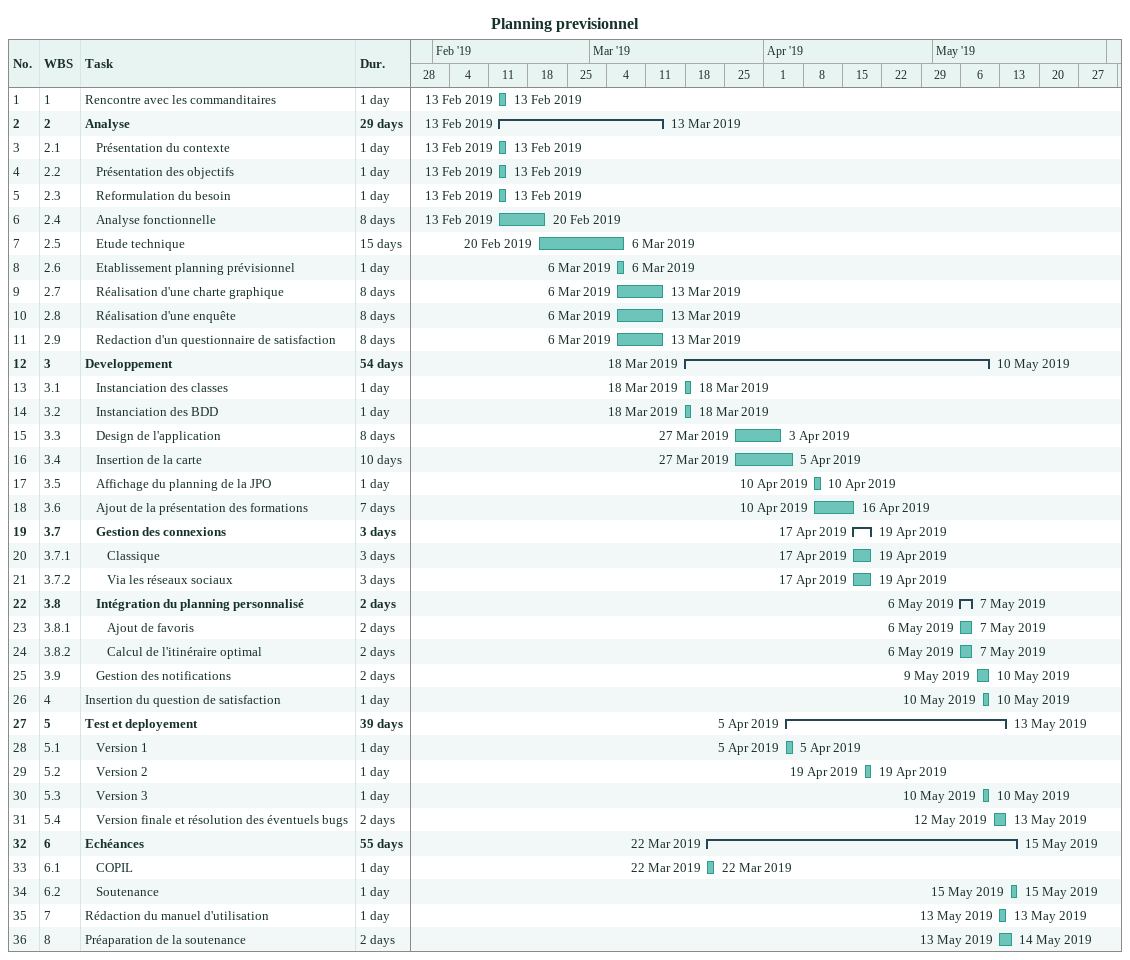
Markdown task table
Planning previsionnel

| ID | WBS | Task | Duration | Start | Finish |
|---|---|---|---|---|---|
| 1 | 1 | Rencontre avec les commanditaires | 1d | 2019-02-13 | 2019-02-13 |
| 2 | 2 | **Analyse** | 29d | 2019-02-13 | 2019-03-13 |
| 3 | 2.1 | Présentation du contexte | 1d | 2019-02-13 | 2019-02-13 |
| 4 | 2.2 | Présentation des objectifs | 1d | 2019-02-13 | 2019-02-13 |
| 5 | 2.3 | Reformulation du besoin | 1d | 2019-02-13 | 2019-02-13 |
| 6 | 2.4 | Analyse fonctionnelle | 8d | 2019-02-13 | 2019-02-20 |
| 7 | 2.5 | Etude technique | 15d | 2019-02-20 | 2019-03-06 |
| 8 | 2.6 | Etablissement planning prévisionnel | 1d | 2019-03-06 | 2019-03-06 |
| 9 | 2.7 | Réalisation d'une charte graphique | 8d | 2019-03-06 | 2019-03-13 |
| 10 | 2.8 | Réalisation d'une enquête | 8d | 2019-03-06 | 2019-03-13 |
| 11 | 2.9 | Redaction d'un questionnaire de satisfaction | 8d | 2019-03-06 | 2019-03-13 |
| 12 | 3 | **Developpement** | 54d | 2019-03-18 | 2019-05-10 |
| 13 | 3.1 | Instanciation des classes | 1d | 2019-03-18 | 2019-03-18 |
| 14 | 3.2 | Instanciation des BDD | 1d | 2019-03-18 | 2019-03-18 |
| 15 | 3.3 | Design de l'application | 8d | 2019-03-27 | 2019-04-03 |
| 16 | 3.4 | Insertion de la carte | 10d | 2019-03-27 | 2019-04-05 |
| 17 | 3.5 | Affichage du planning de la JPO | 1d | 2019-04-10 | 2019-04-10 |
| 18 | 3.6 | Ajout de la présentation des formations | 7d | 2019-04-10 | 2019-04-16 |
| 19 | 3.7 | **Gestion des connexions** | 3d | 2019-04-17 | 2019-04-19 |
| 20 | 3.7.1 | Classique | 3d | 2019-04-17 | 2019-04-19 |
| 21 | 3.7.2 | Via les réseaux sociaux | 3d | 2019-04-17 | 2019-04-19 |
| 22 | 3.8 | **Intégration du planning personnalisé** | 2d | 2019-05-06 | 2019-05-07 |
| 23 | 3.8.1 | Ajout de favoris | 2d | 2019-05-06 | 2019-05-07 |
| 24 | 3.8.2 | Calcul de l'itinéraire optimal | 2d | 2019-05-06 | 2019-05-07 |
| 25 | 3.9 | Gestion des notifications | 2d | 2019-05-09 | 2019-05-10 |
| 26 | 4 | Insertion du question de satisfaction | 1d | 2019-05-10 | 2019-05-10 |
| 27 | 5 | **Test et deployement** | 39d | 2019-04-05 | 2019-05-13 |
| 28 | 5.1 | Version 1 | 1d | 2019-04-05 | 2019-04-05 |
| 29 | 5.2 | Version 2 | 1d | 2019-04-19 | 2019-04-19 |
| 30 | 5.3 | Version 3 | 1d | 2019-05-10 | 2019-05-10 |
| 31 | 5.4 | Version finale et résolution des éventuels bugs | 2d | 2019-05-12 | 2019-05-13 |
| 32 | 6 | **Echéances** | 55d | 2019-03-22 | 2019-05-15 |
| 33 | 6.1 | COPIL | 1d | 2019-03-22 | 2019-03-22 |
| 34 | 6.2 | Soutenance | 1d | 2019-05-15 | 2019-05-15 |
| 35 | 7 | Rédaction du manuel d'utilisation | 1d | 2019-05-13 | 2019-05-13 |
| 36 | 8 | Préaparation de la soutenance | 2d | 2019-05-13 | 2019-05-14 |
